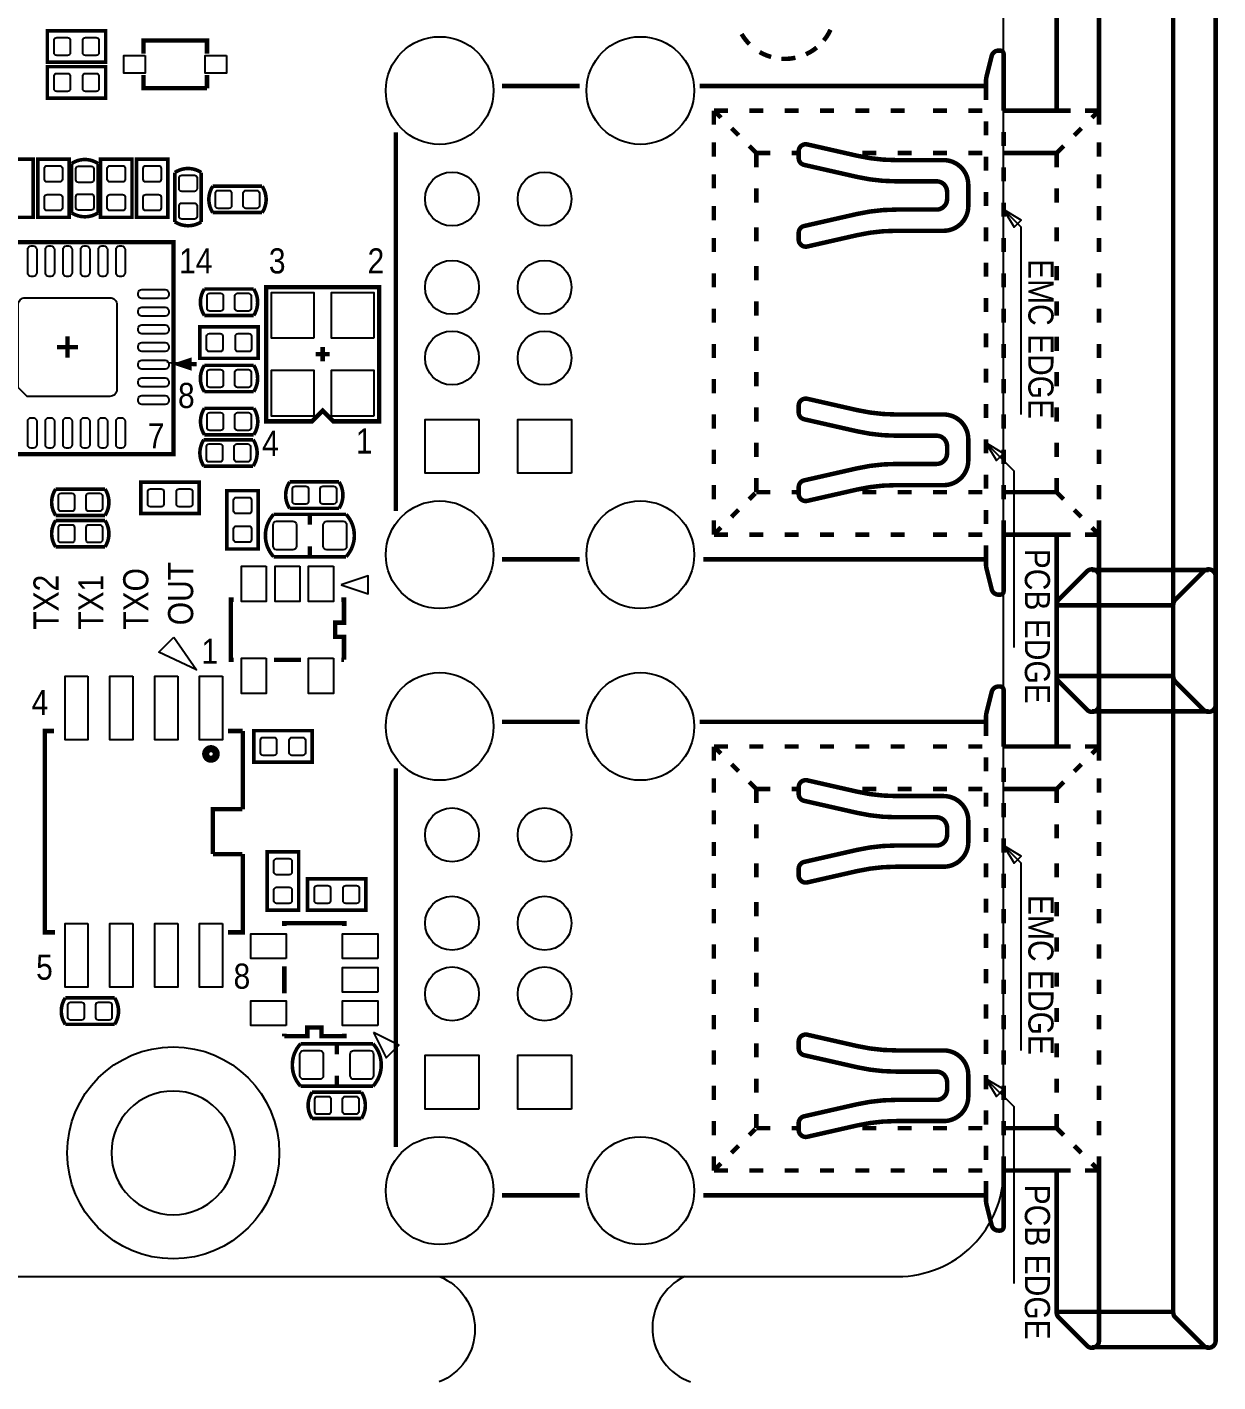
# Model space of a CAD drawing. Extents: x -91 to 88, y -70 to 91.
# Drawn here: x 53.86 to 87.56, y -6.48 to 31.87 of the extents above; entities that cross this region are included whole.
import ezdxf

# ---------------------------------------------------------------- set-up
doc = ezdxf.new("R2010")
doc.units = 0
for name, color, linetype in [('BG_OUTLINE', 254, 'CONTINUOUS'), ('BG_SILKSCREEN_TOP', 2, 'CONTINUOUS'), ('PG_SILKSCREEN_TOP', 254, 'CONTINUOUS'), ('PIN_TOP', 94, 'CONTINUOUS')]:
    doc.layers.add(name, color=color, linetype=linetype)

msp = doc.modelspace()

# ---------------------------------------------------------------- linework, layer by layer
at = {"layer": 'BG_OUTLINE'}
msp.add_lwpolyline([(78.49997, -3.50012, 0.414214), (81.499964, -0.500126), (81.499964, 49.500028, 0.414214), (78.49997, 52.500022), (-0.500126, 52.500022, 0.414214), (-3.50012, 49.500028), (-3.50012, -0.500126, 0.414214), (-0.500126, -3.50012)], format="xyb", close=True, dxfattribs=at)
for points in [[(59.749944, 0, 1), (56.249824, 0, 1), (59.749944, 0)], [(65.534032, -3.500374, -0.675122), (65.529968, -6.482842)], [(72.47509, -3.49885, 0.668072), (72.642476, -6.482842)]]:
    msp.add_lwpolyline(points, format="xyb", dxfattribs=at)
at = {"layer": 'PG_SILKSCREEN_TOP'}
for points, const_width in [([(83.000088, 29.499814), (83.000088, 33.517078, -0.198632), (83.058508, 33.658302), (83.858608, 34.458402, -0.668165), (84.199984, 34.316924), (84.199984, 29.499814)], 0.127), ([(86.300056, 26.799794), (86.300056, 33.517078, -0.198613), (86.358476, 33.658302), (87.158576, 34.458402, -0.668192), (87.499952, 34.316924), (87.499952, 26.799794)], 0.127), ([(76.409804, 31.48584, 0.063426), (76.600304, 31.789878)], 0.127), ([(74.084688, 31.669736, 0.064425), (74.307192, 31.381192)], 0.127), ([(74.595736, 31.158688, 0.062525), (74.92111, 31.020004)], 0.127), ([(75.906122, 31.09595, 0.063405), (76.21016, 31.286196)], 0.127), ([(80.999838, 30.199838), (80.999838, 30.325822, -0.06133), (81.017872, 30.471364), (81.162144, 31.048452, -0.34408), (81.3562, 31.199836), (81.399888, 31.199836, -0.414639), (81.499964, 31.09976), (81.499964, 30.199838)], 0.127), ([(75.209908, 30.968696, 0.0707), (75.608434, 30.996636)], 0.127), ([(80.499966, 27.399742), (80.499966, 26.799794, -0.414217), (79.799942, 26.09977), (78.461108, 26.09977, 0.055931), (77.352906, 25.975564), (75.944222, 25.65527, -0.481204), (75.699874, 25.850342), (75.699874, 26.040334, -0.349873), (75.855576, 26.235152), (77.352906, 26.575512, -0.055919), (78.460854, 26.699718), (79.600044, 26.699718, 0.414305), (79.900018, 26.999946), (79.900018, 27.199844, 0.414133), (79.600044, 27.499818), (78.460854, 27.499818, -0.055918), (77.352906, 27.624024), (75.855576, 27.964384, -0.350145), (75.699874, 28.159456), (75.699874, 28.349194, -0.481349), (75.944222, 28.544266), (77.352906, 28.224226, 0.055933), (78.461108, 28.099766), (79.799942, 28.099766, -0.41425), (80.499966, 27.399742)], 0.127), ([(55.12562, 28.0035, -0.303708), (55.87238, 28.0035)], 0.1016), ([(58.04662, 27.7495, -0.303708), (58.79338, 27.7495)], 0.1016), ([(59.1185, 27.36088, 0.294144), (59.1185, 26.61412)], 0.1016), ([(60.5155, 27.36088, -0.303708), (60.5155, 26.61412)], 0.1016), ([(87.158576, 12.54125), (86.358476, 13.34135, -0.198613), (86.300056, 13.482574), (86.300056, 26.89987)], 0.127), ([(87.499952, 26.799794), (87.499952, 12.682728, -0.668192), (87.158576, 12.54125)], 0.127), ([(55.12562, 26.6065, 0.294144), (55.87238, 26.6065)], 0.1016), ([(58.04662, 26.3525, 0.294144), (58.79338, 26.3525)], 0.1016), ([(58.88228, 23.70455, -0.303708), (58.88228, 24.45131)], 0.1016), ([(60.27928, 23.70455, 0.294144), (60.27928, 24.45131)], 0.1016), ([(58.88228, 21.54555, -0.303708), (58.88228, 22.29231)], 0.1016), ([(60.27928, 21.54555, 0.294144), (60.27928, 22.29231)], 0.1016), ([(58.88228, 21.07438, 0.294144), (58.88228, 20.32762)], 0.1016), ([(60.27928, 21.07438, -0.303708), (60.27928, 20.32762)], 0.1016), ([(80.499966, 20.199858), (80.499966, 19.59991, -0.41425), (79.799942, 18.899886), (78.461108, 18.899886, 0.055933), (77.352906, 18.775426), (75.944222, 18.455386, -0.481349), (75.699874, 18.650458), (75.699874, 18.840196, -0.350145), (75.855576, 19.035268), (77.352906, 19.375628, -0.055918), (78.460854, 19.499834), (79.600044, 19.499834, 0.414133), (79.900018, 19.799808), (79.900018, 19.999706, 0.414305), (79.600044, 20.299934), (78.460854, 20.299934, -0.055919), (77.352906, 20.42414), (75.855576, 20.7645, -0.349873), (75.699874, 20.959318), (75.699874, 21.14931, -0.481204), (75.944222, 21.344382), (77.352906, 21.024088, 0.055931), (78.461108, 20.899882), (79.799942, 20.899882, -0.414217), (80.499966, 20.199858)], 0.127), ([(58.8645, 20.18538, 0.294144), (58.8645, 19.43862)], 0.1016), ([(60.2615, 20.18538, -0.303708), (60.2615, 19.43862)], 0.1016), ([(54.6735, 18.04162, -0.303708), (54.6735, 18.78838)], 0.1016), ([(56.0705, 18.04162, 0.294144), (56.0705, 18.78838)], 0.1016), ([(61.29528, 18.24355, -0.303708), (61.29528, 18.99031)], 0.1016), ([(62.69228, 18.24355, 0.294144), (62.69228, 18.99031)], 0.1016), ([(62.892178, 18.073878), (60.841382, 18.073878, 0.389673), (60.841382, 16.873982)], 0.1016), ([(60.841382, 16.873982), (62.892178, 16.873982, 0.389609), (62.892178, 18.073878)], 0.1016), ([(54.6735, 17.15262, -0.303708), (54.6735, 17.89938)], 0.1016), ([(56.0705, 17.15262, 0.294144), (56.0705, 17.89938)], 0.1016), ([(81.499964, 17.499838), (81.499964, 15.899892, -0.414639), (81.399888, 15.799816), (81.3562, 15.799816, -0.344083), (81.162144, 15.9512), (81.017872, 16.528034, -0.061437), (80.999838, 16.67383), (80.999838, 16.799814)], 0.127), ([(83.000088, 17.499838), (83.000088, 13.482574, 0.198632), (83.058508, 13.34135), (83.858608, 12.54125, 0.668165), (84.199984, 12.682728), (84.199984, 17.499838)], 0.127), ([(83.000088, 11.49985), (83.000088, 15.517114, -0.198632), (83.058508, 15.658338), (83.858608, 16.458438, -0.668165), (84.199984, 16.31696), (84.199984, 11.49985)], 0.127), ([(86.300056, 8.79983), (86.300056, 15.517114, -0.198613), (86.358476, 15.658338), (87.158576, 16.458438, -0.668192), (87.499952, 16.31696), (87.499952, 8.79983)], 0.127), ([(80.999838, 12.199874), (80.999838, 12.325858, -0.06133), (81.017872, 12.4714), (81.162144, 13.048488, -0.34408), (81.3562, 13.199872), (81.399888, 13.199872, -0.414639), (81.499964, 13.099796), (81.499964, 12.199874)], 0.127), ([(59.267852, 11.291824, 0.999895), (58.867802, 11.292078, 1.000105), (59.267852, 11.291824)], 0.100076), ([(59.167776, 11.291824, 0.999789), (58.967878, 11.292078, 1.000211), (59.167776, 11.291824)], 0.100076), ([(80.499966, 9.399778), (80.499966, 8.79983, -0.414217), (79.799942, 8.099806), (78.461108, 8.099806, 0.055931), (77.352906, 7.9756), (75.944222, 7.655306, -0.481204), (75.699874, 7.850378), (75.699874, 8.04037, -0.349873), (75.855576, 8.235188), (77.352906, 8.575548, -0.055919), (78.460854, 8.699754), (79.600044, 8.699754, 0.414305), (79.900018, 8.999982), (79.900018, 9.19988, 0.414133), (79.600044, 9.499854), (78.460854, 9.499854, -0.055918), (77.352906, 9.62406), (75.855576, 9.96442, -0.350145), (75.699874, 10.159492), (75.699874, 10.34923, -0.481349), (75.944222, 10.544302), (77.352906, 10.224262, 0.055933), (78.461108, 10.099802), (79.799942, 10.099802, -0.41425), (80.499966, 9.399778)], 0.127), ([(87.158576, -5.458714), (86.358476, -4.658614, -0.198613), (86.300056, -4.51739), (86.300056, 8.899906)], 0.127), ([(87.499952, 8.79983), (87.499952, -5.317236, -0.668192), (87.158576, -5.458714)], 0.127), ([(54.94528, 3.63855, -0.303708), (54.94528, 4.38531)], 0.1016), ([(56.34228, 3.63855, 0.294144), (56.34228, 4.38531)], 0.1016), ([(63.654178, 3.087878), (61.603382, 3.087878, 0.389673), (61.603382, 1.887982)], 0.1016), ([(61.603382, 1.887982), (63.654178, 1.887982, 0.389609), (63.654178, 3.087878)], 0.1016), ([(80.499966, 2.199894), (80.499966, 1.599946, -0.41425), (79.799942, 0.899922), (78.461108, 0.899922, 0.055933), (77.352906, 0.775462), (75.944222, 0.455422, -0.481349), (75.699874, 0.650494), (75.699874, 0.840232, -0.350145), (75.855576, 1.035304), (77.352906, 1.375664, -0.055918), (78.460854, 1.49987), (79.600044, 1.49987, 0.414133), (79.900018, 1.799844), (79.900018, 1.999742, 0.414305), (79.600044, 2.29997), (78.460854, 2.29997, -0.055919), (77.352906, 2.424176), (75.855576, 2.764536, -0.349873), (75.699874, 2.959354), (75.699874, 3.149346, -0.481204), (75.944222, 3.344418), (77.352906, 3.024124, 0.055931), (78.461108, 2.899918), (79.799942, 2.899918, -0.414217), (80.499966, 2.199894)], 0.127), ([(61.93028, 0.97155, -0.303708), (61.93028, 1.71831)], 0.1016), ([(63.32728, 0.97155, 0.294144), (63.32728, 1.71831)], 0.1016), ([(81.499964, -0.500126), (81.499964, -2.100072, -0.414639), (81.399888, -2.200148), (81.3562, -2.200148, -0.344083), (81.162144, -2.048764), (81.017872, -1.47193, -0.061437), (80.999838, -1.326134), (80.999838, -1.20015)], 0.127), ([(83.000088, -0.500126), (83.000088, -4.51739, 0.198632), (83.058508, -4.658614), (83.858608, -5.458714, 0.668165), (84.199984, -5.317236), (84.199984, -0.500126)], 0.127)]:
    msp.add_lwpolyline(points, format="xyb", dxfattribs=dict(at, const_width=const_width))
for points, const_width in [([(56.08828, 30.87243), (54.43728, 30.87243), (54.43728, 31.76143), (56.08828, 31.76143), (56.08828, 30.87243)], 0.1016), ([(57.156858, 31.108904), (57.156858, 31.483808), (58.956702, 31.483808), (58.956702, 31.108904)], 0.127), ([(56.08828, 29.85643), (54.43728, 29.85643), (54.43728, 30.74543), (56.08828, 30.74543), (56.08828, 29.85643)], 0.1016), ([(58.956702, 30.134052), (57.156858, 30.134052), (57.156858, 30.508956)], 0.127), ([(58.956702, 30.508956), (58.956702, 30.134052)], 0.127), ([(67.29984, 30.199838), (69.499988, 30.199838)], 0.127), ([(72.900032, 30.199838), (80.999838, 30.199838)], 0.127), ([(80.999838, 29.799788), (80.999838, 30.199838)], 0.127), ([(81.499964, 30.199838), (81.499964, 29.499814)], 0.127), ([(73.49998, 29.299916), (73.300082, 29.499814)], 0.127), ([(73.699878, 29.499814), (73.300082, 29.499814)], 0.127), ([(73.300082, 29.099764), (73.300082, 29.499814)], 0.127), ([(74.699876, 29.499814), (74.30008, 29.499814)], 0.127), ([(75.699874, 29.499814), (75.300078, 29.499814)], 0.127), ([(76.699872, 29.499814), (76.300076, 29.499814)], 0.127), ([(77.69987, 29.499814), (77.300074, 29.499814)], 0.127), ([(78.699868, 29.499814), (78.300072, 29.499814)], 0.127), ([(79.900018, 29.499814), (79.499968, 29.499814)], 0.127), ([(80.900016, 29.499814), (80.499966, 29.499814)], 0.127), ([(82.69986, 29.499814), (81.499964, 29.499814)], 0.127), ([(83.000088, 29.499814), (82.600038, 29.499814)], 0.127), ([(83.399884, 29.499814), (83.000088, 29.499814)], 0.127), ([(84.199984, 29.499814), (83.799934, 29.499814)], 0.127), ([(84.199984, 29.499814), (84.000086, 29.299916)], 0.127), ([(84.199984, 29.099764), (84.199984, 29.499814)], 0.127), ([(80.999838, 28.79979), (80.999838, 29.19984)], 0.127), ([(64.299846, 18.165826), (64.299846, 28.887928)], 0.127), ([(73.999852, 28.79979), (73.799954, 28.999942)], 0.127), ([(81.499964, 28.499816), (81.499964, 28.899866)], 0.127), ([(83.699858, 28.999942), (83.49996, 28.79979)], 0.127), ([(73.300082, 28.199842), (73.300082, 28.599892)], 0.127), ([(74.499978, 28.299918), (74.30008, 28.499816)], 0.127), ([(83.199986, 28.499816), (83.000088, 28.299918)], 0.127), ([(84.199984, 28.199842), (84.199984, 28.599892)], 0.127), ([(54.0385, 28.1305), (54.0385, 26.4795), (53.1495, 26.4795), (53.1495, 28.1305), (54.0385, 28.1305)], 0.1016), ([(54.1655, 26.4795), (54.1655, 28.1305), (55.0545, 28.1305), (55.0545, 26.4795), (54.1655, 26.4795)], 0.1016), ([(55.12562, 26.6065), (55.12562, 28.0035)], 0.1016), ([(55.87238, 28.0035), (55.87238, 26.6065)], 0.1016), ([(56.8325, 28.1305), (56.8325, 26.4795), (55.9435, 26.4795), (55.9435, 28.1305), (56.8325, 28.1305)], 0.1016), ([(57.8485, 28.1305), (57.8485, 26.4795), (56.9595, 26.4795), (56.9595, 28.1305), (57.8485, 28.1305)], 0.1016), ([(74.900028, 28.299918), (74.499978, 28.299918)], 0.127), ([(74.499978, 27.899868), (74.499978, 28.299918)], 0.127), ([(75.699874, 28.299918), (75.499976, 28.299918)], 0.127), ([(77.900022, 28.299918), (77.499972, 28.299918)], 0.127), ([(78.90002, 28.299918), (78.49997, 28.299918)], 0.127), ([(79.900018, 28.299918), (79.499968, 28.299918)], 0.127), ([(80.900016, 28.299918), (80.499966, 28.299918)], 0.127), ([(80.999838, 27.799792), (80.999838, 28.199842)], 0.127), ([(82.499962, 28.299918), (81.499964, 28.299918)], 0.127), ([(83.000088, 28.299918), (82.499962, 28.299918)], 0.127), ([(83.000088, 27.899868), (83.000088, 28.299918)], 0.127), ([(58.04662, 26.3525), (58.04662, 27.7495)], 0.1016), ([(58.79338, 27.7495), (58.79338, 26.3525)], 0.1016), ([(73.300082, 27.29992), (73.300082, 27.699716)], 0.127), ([(81.499964, 27.499818), (81.499964, 27.899868)], 0.127), ([(84.199984, 27.29992), (84.199984, 27.699716)], 0.127), ([(59.1185, 27.36088), (60.5155, 27.36088)], 0.1016), ([(74.499978, 26.89987), (74.499978, 27.29992)], 0.127), ([(80.999838, 26.799794), (80.999838, 27.199844)], 0.127), ([(83.000088, 26.89987), (83.000088, 27.29992)], 0.127), ([(73.300082, 26.399744), (73.300082, 26.799794)], 0.127), ([(81.499964, 26.49982), (81.499964, 26.89987)], 0.127), ([(84.199984, 26.399744), (84.199984, 26.799794)], 0.127), ([(60.5155, 26.61412), (59.1185, 26.61412)], 0.1016), ([(74.499978, 25.799796), (74.499978, 26.199846)], 0.127), ([(80.999838, 25.799796), (80.999838, 26.199846)], 0.127), ([(83.000088, 25.799796), (83.000088, 26.199846)], 0.127), ([(58.008774, 25.776936), (58.008774, 19.776948), (53.008784, 19.776948), (52.008786, 20.776946), (52.008786, 25.776936), (58.008774, 25.776936)], 0.127), ([(73.300082, 25.499822), (73.300082, 25.899872)], 0.127), ([(81.499964, 25.499822), (81.499964, 25.899872)], 0.127), ([(84.199984, 25.499822), (84.199984, 25.899872)], 0.127), ([(73.300082, 24.499824), (73.300082, 24.899874)], 0.127), ([(74.499978, 24.699722), (74.499978, 25.099772)], 0.127), ([(80.999838, 24.799798), (80.999838, 25.199848)], 0.127), ([(81.499964, 24.499824), (81.499964, 24.899874)], 0.127), ([(83.000088, 24.699722), (83.000088, 25.099772)], 0.127), ([(84.199984, 24.499824), (84.199984, 24.899874)], 0.127), ([(60.630054, 24.50592), (63.829946, 24.50592), (63.829946, 20.70608), (62.529974, 20.70608), (62.23, 21.006054), (61.930026, 20.70608), (60.630054, 20.70608), (60.630054, 24.50592)], 0.127), ([(58.88228, 24.45131), (60.27928, 24.45131)], 0.1016), ([(74.499978, 23.699724), (74.499978, 24.099774)], 0.127), ([(80.999838, 23.7998), (80.999838, 24.19985)], 0.127), ([(83.000088, 23.699724), (83.000088, 24.099774)], 0.127), ([(73.300082, 23.499826), (73.300082, 23.899876)], 0.127), ([(81.499964, 23.499826), (81.499964, 23.899876)], 0.127), ([(84.199984, 23.499826), (84.199984, 23.899876)], 0.127), ([(60.40628, 22.49043), (58.75528, 22.49043), (58.75528, 23.37943), (60.40628, 23.37943), (60.40628, 22.49043)], 0.1016), ([(60.27928, 23.70455), (58.88228, 23.70455)], 0.1016), ([(55.00878, 22.507956), (55.00878, 23.107904)], 0.127), ([(74.499978, 22.699726), (74.499978, 23.099776)], 0.127), ([(80.999838, 22.799802), (80.999838, 23.199852)], 0.127), ([(83.000088, 22.699726), (83.000088, 23.099776)], 0.127), ([(54.708806, 22.80793), (55.308754, 22.80793)], 0.127), ([(62.030102, 22.606), (62.429898, 22.606)], 0.127), ([(62.23, 22.406102), (62.23, 22.805898)], 0.127), ([(73.300082, 22.499828), (73.300082, 22.899878)], 0.127), ([(81.499964, 22.499828), (81.499964, 22.899878)], 0.127), ([(84.199984, 22.499828), (84.199984, 22.899878)], 0.127), ([(58.65876, 22.326854), (58.158888, 22.326854), (58.458862, 22.227032), (58.458862, 22.42693), (58.158888, 22.326854)], 0.127), ([(58.88228, 22.29231), (60.27928, 22.29231)], 0.1016), ([(80.999838, 21.799804), (80.999838, 22.199854)], 0.127), ([(73.300082, 21.49983), (73.300082, 21.89988)], 0.127), ([(74.499978, 21.699728), (74.499978, 22.099778)], 0.127), ([(81.499964, 21.49983), (81.499964, 21.89988)], 0.127), ([(83.000088, 21.699728), (83.000088, 22.099778)], 0.127), ([(84.199984, 21.49983), (84.199984, 21.89988)], 0.127), ([(60.27928, 21.54555), (58.88228, 21.54555)], 0.1016), ([(58.88228, 21.07438), (60.27928, 21.07438)], 0.1016), ([(74.499978, 20.69973), (74.499978, 21.09978)], 0.127), ([(80.999838, 20.799806), (80.999838, 21.199856)], 0.127), ([(83.000088, 20.69973), (83.000088, 21.09978)], 0.127), ([(73.300082, 20.499832), (73.300082, 20.899882)], 0.127), ([(81.499964, 20.499832), (81.499964, 20.899882)], 0.127), ([(84.199984, 20.499832), (84.199984, 20.899882)], 0.127), ([(60.27928, 20.32762), (58.88228, 20.32762)], 0.1016), ([(58.8645, 20.18538), (60.2615, 20.18538)], 0.1016), ([(73.300082, 19.499834), (73.300082, 19.899884)], 0.127), ([(74.499978, 19.699732), (74.499978, 20.099782)], 0.127), ([(80.999838, 19.799808), (80.999838, 20.199858)], 0.127), ([(81.499964, 19.499834), (81.499964, 19.899884)], 0.127), ([(83.000088, 19.699732), (83.000088, 20.099782)], 0.127), ([(84.199984, 19.499834), (84.199984, 19.899884)], 0.127), ([(60.2615, 19.43862), (58.8645, 19.43862)], 0.1016), ([(80.999838, 18.79981), (80.999838, 19.19986)], 0.127), ([(54.6735, 18.78838), (56.0705, 18.78838)], 0.1016), ([(57.0865, 18.9865), (58.7375, 18.9865), (58.7375, 18.0975), (57.0865, 18.0975), (57.0865, 18.9865)], 0.1016), ([(59.51728, 17.09293), (59.51728, 18.74393), (60.40628, 18.74393), (60.40628, 17.09293), (59.51728, 17.09293)], 0.1016), ([(61.29528, 18.99031), (62.69228, 18.99031)], 0.1016), ([(73.300082, 18.499836), (73.300082, 18.899886)], 0.127), ([(74.499978, 18.699734), (74.499978, 19.099784)], 0.127), ([(81.499964, 18.499836), (81.499964, 18.899886)], 0.127), ([(83.000088, 18.699734), (83.000088, 19.099784)], 0.127), ([(84.199984, 18.499836), (84.199984, 18.899886)], 0.127), ([(74.470768, 18.670524), (74.30008, 18.499836)], 0.127), ([(74.900028, 18.699734), (74.499978, 18.699734)], 0.127), ([(75.699874, 18.699734), (75.499976, 18.699734)], 0.127), ([(77.900022, 18.699734), (77.499972, 18.699734)], 0.127), ([(78.90002, 18.699734), (78.49997, 18.699734)], 0.127), ([(79.900018, 18.699734), (79.499968, 18.699734)], 0.127), ([(80.900016, 18.699734), (80.499966, 18.699734)], 0.127), ([(82.600038, 18.699734), (81.499964, 18.699734)], 0.127), ([(83.000088, 18.699734), (82.499962, 18.699734)], 0.127), ([(83.199986, 18.499836), (83.000088, 18.699734)], 0.127), ([(56.0705, 18.04162), (54.6735, 18.04162)], 0.1016), ([(62.69228, 18.24355), (61.29528, 18.24355)], 0.1016), ([(61.86678, 17.77873), (61.86678, 18.03273)], 0.127), ([(73.999852, 18.199862), (73.799954, 17.99971)], 0.127), ([(80.999838, 17.799812), (80.999838, 18.199862)], 0.127), ([(83.699858, 17.99971), (83.49996, 18.199862)], 0.127), ([(54.6735, 17.89938), (56.0705, 17.89938)], 0.1016), ([(73.300082, 17.499838), (73.300082, 17.899888)], 0.127), ([(73.49998, 17.699736), (73.300082, 17.499838)], 0.127), ([(81.499964, 17.499838), (81.499964, 17.899888)], 0.127), ([(84.199984, 17.499838), (84.000086, 17.699736)], 0.127), ([(84.199984, 17.499838), (84.199984, 17.899888)], 0.127), ([(73.699878, 17.499838), (73.300082, 17.499838)], 0.127), ([(74.699876, 17.499838), (74.30008, 17.499838)], 0.127), ([(75.699874, 17.499838), (75.300078, 17.499838)], 0.127), ([(76.699872, 17.499838), (76.300076, 17.499838)], 0.127), ([(77.69987, 17.499838), (77.300074, 17.499838)], 0.127), ([(78.699868, 17.499838), (78.300072, 17.499838)], 0.127), ([(79.900018, 17.499838), (79.499968, 17.499838)], 0.127), ([(80.900016, 17.499838), (80.499966, 17.499838)], 0.127), ([(80.999838, 16.799814), (80.999838, 17.199864)], 0.127), ([(82.600038, 17.499838), (81.499964, 17.499838)], 0.127), ([(83.000088, 17.499838), (82.600038, 17.499838)], 0.127), ([(83.399884, 17.499838), (83.000088, 17.499838)], 0.127), ([(84.199984, 17.499838), (83.799934, 17.499838)], 0.127), ([(56.0705, 17.15262), (54.6735, 17.15262)], 0.1016), ([(61.86678, 16.91513), (61.86678, 17.16913)], 0.127), ([(69.499988, 16.799814), (67.29984, 16.799814)], 0.127), ([(80.999838, 16.799814), (72.999854, 16.799814)], 0.127), ([(87.300054, 16.49984), (84.000086, 16.49984)], 0.127), ([(59.70778, 13.957046), (59.631834, 13.957046), (59.631834, 15.656814), (59.70778, 15.656814)], 0.127), ([(62.75578, 15.656814), (62.831726, 15.656814), (62.831726, 15.006828), (62.582806, 15.006828), (62.582806, 14.607032), (62.831726, 14.607032), (62.831726, 13.957046)], 0.127), ([(86.300056, 15.499842), (83.000088, 15.499842)], 0.127), ([(61.61278, 13.957046), (60.85078, 13.957046)], 0.127), ([(62.831726, 13.957046), (62.75578, 13.957046)], 0.127), ([(86.300056, 13.499846), (83.000088, 13.499846)], 0.127), ([(87.300054, 12.499848), (84.000086, 12.499848)], 0.127), ([(54.654704, 6.24205), (54.367684, 6.24205), (54.367684, 11.94181), (54.62778, 11.94181)], 0.127), ([(59.553856, 11.94181), (59.967876, 11.94181)], 0.127), ([(59.967876, 11.94181), (59.967876, 9.72693)], 0.127), ([(60.27928, 11.94943), (61.93028, 11.94943), (61.93028, 11.06043), (60.27928, 11.06043), (60.27928, 11.94943)], 0.1016), ([(67.29984, 12.199874), (69.499988, 12.199874)], 0.127), ([(72.900032, 12.199874), (80.999838, 12.199874)], 0.127), ([(80.999838, 11.799824), (80.999838, 12.199874)], 0.127), ([(81.499964, 12.199874), (81.499964, 11.49985)], 0.127), ([(73.49998, 11.299952), (73.300082, 11.49985)], 0.127), ([(73.699878, 11.49985), (73.300082, 11.49985)], 0.127), ([(73.300082, 11.0998), (73.300082, 11.49985)], 0.127), ([(74.699876, 11.49985), (74.30008, 11.49985)], 0.127), ([(75.699874, 11.49985), (75.300078, 11.49985)], 0.127), ([(76.699872, 11.49985), (76.300076, 11.49985)], 0.127), ([(77.69987, 11.49985), (77.300074, 11.49985)], 0.127), ([(78.699868, 11.49985), (78.300072, 11.49985)], 0.127), ([(79.900018, 11.49985), (79.499968, 11.49985)], 0.127), ([(80.900016, 11.49985), (80.499966, 11.49985)], 0.127), ([(82.69986, 11.49985), (81.499964, 11.49985)], 0.127), ([(83.000088, 11.49985), (82.600038, 11.49985)], 0.127), ([(83.399884, 11.49985), (83.000088, 11.49985)], 0.127), ([(84.199984, 11.49985), (83.799934, 11.49985)], 0.127), ([(84.199984, 11.49985), (84.000086, 11.299952)], 0.127), ([(84.199984, 11.0998), (84.199984, 11.49985)], 0.127), ([(80.999838, 10.799826), (80.999838, 11.199876)], 0.127), ([(64.299846, 0.165862), (64.299846, 10.887964)], 0.127), ([(73.999852, 10.799826), (73.799954, 10.999978)], 0.127), ([(81.499964, 10.499852), (81.499964, 10.899902)], 0.127), ([(83.699858, 10.999978), (83.49996, 10.799826)], 0.127), ([(73.300082, 10.199878), (73.300082, 10.599928)], 0.127), ([(74.499978, 10.299954), (74.30008, 10.499852)], 0.127), ([(74.900028, 10.299954), (74.499978, 10.299954)], 0.127), ([(74.499978, 9.899904), (74.499978, 10.299954)], 0.127), ([(75.699874, 10.299954), (75.499976, 10.299954)], 0.127), ([(77.900022, 10.299954), (77.499972, 10.299954)], 0.127), ([(78.90002, 10.299954), (78.49997, 10.299954)], 0.127), ([(79.900018, 10.299954), (79.499968, 10.299954)], 0.127), ([(80.900016, 10.299954), (80.499966, 10.299954)], 0.127), ([(82.499962, 10.299954), (81.499964, 10.299954)], 0.127), ([(83.000088, 10.299954), (82.499962, 10.299954)], 0.127), ([(83.199986, 10.499852), (83.000088, 10.299954)], 0.127), ([(83.000088, 9.899904), (83.000088, 10.299954)], 0.127), ([(84.199984, 10.199878), (84.199984, 10.599928)], 0.127), ([(80.999838, 9.799828), (80.999838, 10.199878)], 0.127), ([(59.95797, 9.72693), (59.122564, 9.72693), (59.122564, 8.45693)], 0.127), ([(73.300082, 9.299956), (73.300082, 9.699752)], 0.127), ([(81.499964, 9.499854), (81.499964, 9.899904)], 0.127), ([(84.199984, 9.299956), (84.199984, 9.699752)], 0.127), ([(74.499978, 8.899906), (74.499978, 9.299956)], 0.127), ([(80.999838, 8.79983), (80.999838, 9.19988)], 0.127), ([(83.000088, 8.899906), (83.000088, 9.299956)], 0.127), ([(73.300082, 8.39978), (73.300082, 8.79983)], 0.127), ([(81.499964, 8.499856), (81.499964, 8.899906)], 0.127), ([(84.199984, 8.39978), (84.199984, 8.79983)], 0.127), ([(59.95797, 8.45693), (59.122564, 8.45693)], 0.127), ([(59.967876, 8.45693), (59.967876, 6.24205), (59.553856, 6.24205)], 0.127), ([(60.66028, 6.86943), (60.66028, 8.52043), (61.54928, 8.52043), (61.54928, 6.86943), (60.66028, 6.86943)], 0.1016), ([(74.499978, 7.799832), (74.499978, 8.199882)], 0.127), ([(80.999838, 7.799832), (80.999838, 8.199882)], 0.127), ([(83.000088, 7.799832), (83.000088, 8.199882)], 0.127), ([(63.45428, 6.86943), (61.80328, 6.86943), (61.80328, 7.75843), (63.45428, 7.75843), (63.45428, 6.86943)], 0.1016), ([(73.300082, 7.499858), (73.300082, 7.899908)], 0.127), ([(81.499964, 7.499858), (81.499964, 7.899908)], 0.127), ([(84.199984, 7.499858), (84.199984, 7.899908)], 0.127), ([(73.300082, 6.49986), (73.300082, 6.89991)], 0.127), ([(74.499978, 6.699758), (74.499978, 7.099808)], 0.127), ([(80.999838, 6.799834), (80.999838, 7.199884)], 0.127), ([(81.499964, 6.49986), (81.499964, 6.89991)], 0.127), ([(83.000088, 6.699758), (83.000088, 7.099808)], 0.127), ([(84.199984, 6.49986), (84.199984, 6.89991)], 0.127), ([(61.143896, 6.42493), (61.143896, 6.500876), (62.843664, 6.500876), (62.843664, 6.42493)], 0.127), ([(74.499978, 5.69976), (74.499978, 6.09981)], 0.127), ([(80.999838, 5.799836), (80.999838, 6.199886)], 0.127), ([(83.000088, 5.69976), (83.000088, 6.09981)], 0.127), ([(73.300082, 5.499862), (73.300082, 5.899912)], 0.127), ([(81.499964, 5.499862), (81.499964, 5.899912)], 0.127), ([(84.199984, 5.499862), (84.199984, 5.899912)], 0.127), ([(61.143896, 4.51993), (61.143896, 5.28193)], 0.127), ([(74.499978, 4.699762), (74.499978, 5.099812)], 0.127), ([(80.999838, 4.799838), (80.999838, 5.199888)], 0.127), ([(83.000088, 4.699762), (83.000088, 5.099812)], 0.127), ([(73.300082, 4.499864), (73.300082, 4.899914)], 0.127), ([(81.499964, 4.499864), (81.499964, 4.899914)], 0.127), ([(84.199984, 4.499864), (84.199984, 4.899914)], 0.127), ([(54.94528, 4.38531), (56.34228, 4.38531)], 0.1016), ([(80.999838, 3.79984), (80.999838, 4.19989)], 0.127), ([(73.300082, 3.499866), (73.300082, 3.899916)], 0.127), ([(74.499978, 3.699764), (74.499978, 4.099814)], 0.127), ([(81.499964, 3.499866), (81.499964, 3.899916)], 0.127), ([(83.000088, 3.699764), (83.000088, 4.099814)], 0.127), ([(84.199984, 3.499866), (84.199984, 3.899916)], 0.127), ([(56.34228, 3.63855), (54.94528, 3.63855)], 0.1016), ([(62.843664, 3.37693), (62.843664, 3.300984), (62.193678, 3.300984), (62.193678, 3.549904), (61.793882, 3.549904), (61.793882, 3.300984), (61.143896, 3.300984)], 0.127), ([(61.143896, 3.300984), (61.143896, 3.37693)], 0.127), ([(62.62878, 2.79273), (62.62878, 3.04673)], 0.127), ([(74.499978, 2.699766), (74.499978, 3.099816)], 0.127), ([(80.999838, 2.799842), (80.999838, 3.199892)], 0.127), ([(83.000088, 2.699766), (83.000088, 3.099816)], 0.127), ([(73.300082, 2.499868), (73.300082, 2.899918)], 0.127), ([(81.499964, 2.499868), (81.499964, 2.899918)], 0.127), ([(84.199984, 2.499868), (84.199984, 2.899918)], 0.127), ([(62.62878, 1.92913), (62.62878, 2.18313)], 0.127), ([(73.300082, 1.49987), (73.300082, 1.89992)], 0.127), ([(74.499978, 1.699768), (74.499978, 2.099818)], 0.127), ([(80.999838, 1.799844), (80.999838, 2.199894)], 0.127), ([(81.499964, 1.49987), (81.499964, 1.89992)], 0.127), ([(83.000088, 1.699768), (83.000088, 2.099818)], 0.127), ([(84.199984, 1.49987), (84.199984, 1.89992)], 0.127), ([(61.93028, 1.71831), (63.32728, 1.71831)], 0.1016), ([(74.499978, 0.69977), (74.499978, 1.09982)], 0.127), ([(80.999838, 0.799846), (80.999838, 1.199896)], 0.127), ([(83.000088, 0.69977), (83.000088, 1.09982)], 0.127), ([(63.32728, 0.97155), (61.93028, 0.97155)], 0.1016), ([(73.300082, 0.499872), (73.300082, 0.899922)], 0.127), ([(81.499964, 0.499872), (81.499964, 0.899922)], 0.127), ([(84.199984, 0.499872), (84.199984, 0.899922)], 0.127), ([(74.470768, 0.67056), (74.30008, 0.499872)], 0.127), ([(74.900028, 0.69977), (74.499978, 0.69977)], 0.127), ([(75.699874, 0.69977), (75.499976, 0.69977)], 0.127), ([(77.900022, 0.69977), (77.499972, 0.69977)], 0.127), ([(78.90002, 0.69977), (78.49997, 0.69977)], 0.127), ([(79.900018, 0.69977), (79.499968, 0.69977)], 0.127), ([(80.900016, 0.69977), (80.499966, 0.69977)], 0.127), ([(82.600038, 0.69977), (81.499964, 0.69977)], 0.127), ([(83.000088, 0.69977), (82.499962, 0.69977)], 0.127), ([(83.199986, 0.499872), (83.000088, 0.69977)], 0.127), ([(73.999852, 0.199898), (73.799954, -0.000254)], 0.127), ([(80.999838, -0.200152), (80.999838, 0.199898)], 0.127), ([(83.699858, -0.000254), (83.49996, 0.199898)], 0.127), ([(73.300082, -0.500126), (73.300082, -0.100076)], 0.127), ([(73.49998, -0.300228), (73.300082, -0.500126)], 0.127), ([(81.499964, -0.500126), (81.499964, -0.100076)], 0.127), ([(84.199984, -0.500126), (84.000086, -0.300228)], 0.127), ([(84.199984, -0.500126), (84.199984, -0.100076)], 0.127), ([(73.699878, -0.500126), (73.300082, -0.500126)], 0.127), ([(74.699876, -0.500126), (74.30008, -0.500126)], 0.127), ([(75.699874, -0.500126), (75.300078, -0.500126)], 0.127), ([(76.699872, -0.500126), (76.300076, -0.500126)], 0.127), ([(77.69987, -0.500126), (77.300074, -0.500126)], 0.127), ([(78.699868, -0.500126), (78.300072, -0.500126)], 0.127), ([(79.900018, -0.500126), (79.499968, -0.500126)], 0.127), ([(80.900016, -0.500126), (80.499966, -0.500126)], 0.127), ([(80.999838, -1.20015), (80.999838, -0.8001)], 0.127), ([(82.600038, -0.500126), (81.499964, -0.500126)], 0.127), ([(83.000088, -0.500126), (82.600038, -0.500126)], 0.127), ([(83.399884, -0.500126), (83.000088, -0.500126)], 0.127), ([(84.199984, -0.500126), (83.799934, -0.500126)], 0.127), ([(69.499988, -1.20015), (67.29984, -1.20015)], 0.127), ([(80.999838, -1.20015), (72.999854, -1.20015)], 0.127), ([(86.300056, -4.500118), (83.000088, -4.500118)], 0.127), ([(87.300054, -5.500116), (84.000086, -5.500116)], 0.127)]:
    msp.add_lwpolyline(points, dxfattribs=dict(at, const_width=const_width))
for points in [[(82.00009, 20.899882), (82.00009, 26.199846), (81.499964, 26.699718), (81.799938, 26.199846), (82.00009, 26.399744), (81.499964, 26.699718)], [(81.799938, 14.299946), (81.799938, 19.299936), (80.999838, 20.099782), (81.300066, 19.59991), (81.499964, 19.799808), (80.999838, 20.099782)], [(82.00009, 2.899918), (82.00009, 8.199882), (81.499964, 8.699754), (81.799938, 8.199882), (82.00009, 8.39978), (81.499964, 8.699754)], [(81.799938, -3.700018), (81.799938, 1.299972), (80.999838, 2.099818), (81.300066, 1.599946), (81.499964, 1.799844), (80.999838, 2.099818)]]:
    msp.add_lwpolyline(points, dxfattribs=at)
for points in [[(62.75578, 16.07693), (63.51778, 15.82293), (63.51778, 16.33093)], [(58.02122, 14.595348), (58.65749, 13.676122), (57.59704, 14.171168)], [(63.666624, 3.407664), (64.02578, 2.689352), (64.384936, 3.048508)]]:
    msp.add_lwpolyline(points, close=True, dxfattribs=at)
at = {"layer": 'PIN_TOP'}
for points in [[(54.62778, 31.49473, -0.414214), (54.70398, 31.57093), (55.00878, 31.57093, -0.414214), (55.08498, 31.49473), (55.08498, 31.13913, -0.414214), (55.00878, 31.06293), (54.70398, 31.06293, -0.414214), (54.62778, 31.13913)], [(55.44058, 31.49473, -0.414214), (55.51678, 31.57093), (55.82158, 31.57093, -0.414214), (55.89778, 31.49473), (55.89778, 31.13913, -0.414214), (55.82158, 31.06293), (55.51678, 31.06293, -0.414214), (55.44058, 31.13913)], [(54.62778, 30.47873, -0.414214), (54.70398, 30.55493), (55.00878, 30.55493, -0.414214), (55.08498, 30.47873), (55.08498, 30.12313, -0.414214), (55.00878, 30.04693), (54.70398, 30.04693, -0.414214), (54.62778, 30.12313)], [(55.44058, 30.47873, -0.414214), (55.51678, 30.55493), (55.82158, 30.55493, -0.414214), (55.89778, 30.47873), (55.89778, 30.12313, -0.414214), (55.82158, 30.04693), (55.51678, 30.04693, -0.414214), (55.44058, 30.12313)], [(54.7878, 27.94, -0.414214), (54.864, 27.8638), (54.864, 27.559, -0.414214), (54.7878, 27.4828), (54.4322, 27.4828, -0.414214), (54.356, 27.559), (54.356, 27.8638, -0.414214), (54.4322, 27.94)], [(55.6768, 27.9273, -0.414214), (55.753, 27.8511), (55.753, 27.5463, -0.414214), (55.6768, 27.4701), (55.3212, 27.4701, -0.414214), (55.245, 27.5463), (55.245, 27.8511, -0.414214), (55.3212, 27.9273)], [(56.2102, 27.4828, -0.414214), (56.134, 27.559), (56.134, 27.8638, -0.414214), (56.2102, 27.94), (56.5658, 27.94, -0.414214), (56.642, 27.8638), (56.642, 27.559, -0.414214), (56.5658, 27.4828)], [(57.2262, 27.4828, -0.414214), (57.15, 27.559), (57.15, 27.8638, -0.414214), (57.2262, 27.94), (57.5818, 27.94, -0.414214), (57.658, 27.8638), (57.658, 27.559, -0.414214), (57.5818, 27.4828)], [(58.5978, 27.6733, -0.414214), (58.674, 27.5971), (58.674, 27.2923, -0.414214), (58.5978, 27.2161), (58.2422, 27.2161, -0.414214), (58.166, 27.2923), (58.166, 27.5971, -0.414214), (58.2422, 27.6733)], [(59.6519, 26.8097, -0.414214), (59.5757, 26.7335), (59.2709, 26.7335, -0.414214), (59.1947, 26.8097), (59.1947, 27.1653, -0.414214), (59.2709, 27.2415), (59.5757, 27.2415, -0.414214), (59.6519, 27.1653)], [(60.4393, 26.8097, -0.414214), (60.3631, 26.7335), (60.0583, 26.7335, -0.414214), (59.9821, 26.8097), (59.9821, 27.1653, -0.414214), (60.0583, 27.2415), (60.3631, 27.2415, -0.414214), (60.4393, 27.1653)], [(54.7878, 27.1272, -0.414214), (54.864, 27.051), (54.864, 26.7462, -0.414214), (54.7878, 26.67), (54.4322, 26.67, -0.414214), (54.356, 26.7462), (54.356, 27.051, -0.414214), (54.4322, 27.1272)], [(55.6768, 27.1399, -0.414214), (55.753, 27.0637), (55.753, 26.7589, -0.414214), (55.6768, 26.6827), (55.3212, 26.6827, -0.414214), (55.245, 26.7589), (55.245, 27.0637, -0.414214), (55.3212, 27.1399)], [(56.2102, 26.67, -0.414214), (56.134, 26.7462), (56.134, 27.051, -0.414214), (56.2102, 27.1272), (56.5658, 27.1272, -0.414214), (56.642, 27.051), (56.642, 26.7462, -0.414214), (56.5658, 26.67)], [(57.2262, 26.67, -0.414214), (57.15, 26.7462), (57.15, 27.051, -0.414214), (57.2262, 27.1272), (57.5818, 27.1272, -0.414214), (57.658, 27.051), (57.658, 26.7462, -0.414214), (57.5818, 26.67)], [(58.5978, 26.8859, -0.414214), (58.674, 26.8097), (58.674, 26.5049, -0.414214), (58.5978, 26.4287), (58.2422, 26.4287, -0.414214), (58.166, 26.5049), (58.166, 26.8097, -0.414214), (58.2422, 26.8859)], [(54.034182, 24.807164), (53.983382, 24.807164, -0.414214), (53.881782, 24.908764), (53.881782, 25.569164, -0.414214), (53.983382, 25.670764), (54.034182, 25.670764, -0.414214), (54.135782, 25.569164), (54.135782, 24.908764, -0.414214)], [(54.534054, 24.807164), (54.483254, 24.807164, -0.414214), (54.381654, 24.908764), (54.381654, 25.569164, -0.414214), (54.483254, 25.670764), (54.534054, 25.670764, -0.414214), (54.635654, 25.569164), (54.635654, 24.908764, -0.414214)], [(55.03418, 24.807164), (54.98338, 24.807164, -0.414214), (54.88178, 24.908764), (54.88178, 25.569164, -0.414214), (54.98338, 25.670764), (55.03418, 25.670764, -0.414214), (55.13578, 25.569164), (55.13578, 24.908764, -0.414214)], [(55.534306, 24.807164), (55.483506, 24.807164, -0.414214), (55.381906, 24.908764), (55.381906, 25.569164, -0.414214), (55.483506, 25.670764), (55.534306, 25.670764, -0.414214), (55.635906, 25.569164), (55.635906, 24.908764, -0.414214)], [(56.034178, 24.807164), (55.983378, 24.807164, -0.414214), (55.881778, 24.908764), (55.881778, 25.569164, -0.414214), (55.983378, 25.670764), (56.034178, 25.670764, -0.414214), (56.135778, 25.569164), (56.135778, 24.908764, -0.414214)], [(56.534304, 24.807164), (56.483504, 24.807164, -0.414214), (56.381904, 24.908764), (56.381904, 25.569164, -0.414214), (56.483504, 25.670764), (56.534304, 25.670764, -0.414214), (56.635904, 25.569164), (56.635904, 24.908764, -0.414214)], [(56.20258, 21.41093), (53.86578, 21.41093), (53.61178, 21.66493), (53.61178, 24.00173, -0.414214), (53.81498, 24.20493), (56.20258, 24.20493, -0.414214), (56.40578, 24.00173), (56.40578, 21.61413, -0.414214)], [(57.770014, 24.181054), (57.109614, 24.181054, -0.414214), (57.008014, 24.282654), (57.008014, 24.333454, -0.414214), (57.109614, 24.435054), (57.770014, 24.435054, -0.414214), (57.871614, 24.333454), (57.871614, 24.282654, -0.414214)], [(58.95848, 24.25573, -0.414214), (59.03468, 24.33193), (59.33948, 24.33193, -0.414214), (59.41568, 24.25573), (59.41568, 23.90013, -0.414214), (59.33948, 23.82393), (59.03468, 23.82393, -0.414214), (58.95848, 23.90013)], [(59.74588, 24.25573, -0.414214), (59.82208, 24.33193), (60.12688, 24.33193, -0.414214), (60.20308, 24.25573), (60.20308, 23.90013, -0.414214), (60.12688, 23.82393), (59.82208, 23.82393, -0.414214), (59.74588, 23.90013)], [(57.770014, 23.680928), (57.109614, 23.680928, -0.414214), (57.008014, 23.782528), (57.008014, 23.833328, -0.414214), (57.109614, 23.934928), (57.770014, 23.934928, -0.414214), (57.871614, 23.833328), (57.871614, 23.782528, -0.414214)], [(57.770014, 23.181056), (57.109614, 23.181056, -0.414214), (57.008014, 23.282656), (57.008014, 23.333456, -0.414214), (57.109614, 23.435056), (57.770014, 23.435056, -0.414214), (57.871614, 23.333456), (57.871614, 23.282656, -0.414214)], [(58.94578, 23.11273, -0.414214), (59.02198, 23.18893), (59.32678, 23.18893, -0.414214), (59.40298, 23.11273), (59.40298, 22.75713, -0.414214), (59.32678, 22.68093), (59.02198, 22.68093, -0.414214), (58.94578, 22.75713)], [(59.75858, 23.11273, -0.414214), (59.83478, 23.18893), (60.13958, 23.18893, -0.414214), (60.21578, 23.11273), (60.21578, 22.75713, -0.414214), (60.13958, 22.68093), (59.83478, 22.68093, -0.414214), (59.75858, 22.75713)], [(57.770014, 22.68093), (57.109614, 22.68093, -0.414214), (57.008014, 22.78253), (57.008014, 22.83333, -0.414214), (57.109614, 22.93493), (57.770014, 22.93493, -0.414214), (57.871614, 22.83333), (57.871614, 22.78253, -0.414214)], [(57.770014, 22.180804), (57.109614, 22.180804, -0.414214), (57.008014, 22.282404), (57.008014, 22.333204, -0.414214), (57.109614, 22.434804), (57.770014, 22.434804, -0.414214), (57.871614, 22.333204), (57.871614, 22.282404, -0.414214)], [(57.770014, 21.680932), (57.109614, 21.680932, -0.414214), (57.008014, 21.782532), (57.008014, 21.833332, -0.414214), (57.109614, 21.934932), (57.770014, 21.934932, -0.414214), (57.871614, 21.833332), (57.871614, 21.782532, -0.414214)], [(58.95848, 22.09673, -0.414214), (59.03468, 22.17293), (59.33948, 22.17293, -0.414214), (59.41568, 22.09673), (59.41568, 21.74113, -0.414214), (59.33948, 21.66493), (59.03468, 21.66493, -0.414214), (58.95848, 21.74113)], [(59.74588, 22.09673, -0.414214), (59.82208, 22.17293), (60.12688, 22.17293, -0.414214), (60.20308, 22.09673), (60.20308, 21.74113, -0.414214), (60.12688, 21.66493), (59.82208, 21.66493, -0.414214), (59.74588, 21.74113)], [(57.770014, 21.180806), (57.109614, 21.180806, -0.414214), (57.008014, 21.282406), (57.008014, 21.333206, -0.414214), (57.109614, 21.434806), (57.770014, 21.434806, -0.414214), (57.871614, 21.333206), (57.871614, 21.282406, -0.414214)], [(54.034182, 19.945096), (53.983382, 19.945096, -0.414214), (53.881782, 20.046696), (53.881782, 20.707096, -0.414214), (53.983382, 20.808696), (54.034182, 20.808696, -0.414214), (54.135782, 20.707096), (54.135782, 20.046696, -0.414214)], [(54.534054, 19.945096), (54.483254, 19.945096, -0.414214), (54.381654, 20.046696), (54.381654, 20.707096, -0.414214), (54.483254, 20.808696), (54.534054, 20.808696, -0.414214), (54.635654, 20.707096), (54.635654, 20.046696, -0.414214)], [(55.03418, 19.945096), (54.98338, 19.945096, -0.414214), (54.88178, 20.046696), (54.88178, 20.707096, -0.414214), (54.98338, 20.808696), (55.03418, 20.808696, -0.414214), (55.13578, 20.707096), (55.13578, 20.046696, -0.414214)], [(55.534306, 19.945096), (55.483506, 19.945096, -0.414214), (55.381906, 20.046696), (55.381906, 20.707096, -0.414214), (55.483506, 20.808696), (55.534306, 20.808696, -0.414214), (55.635906, 20.707096), (55.635906, 20.046696, -0.414214)], [(56.034178, 19.945096), (55.983378, 19.945096, -0.414214), (55.881778, 20.046696), (55.881778, 20.707096, -0.414214), (55.983378, 20.808696), (56.034178, 20.808696, -0.414214), (56.135778, 20.707096), (56.135778, 20.046696, -0.414214)], [(56.534304, 19.945096), (56.483504, 19.945096, -0.414214), (56.381904, 20.046696), (56.381904, 20.707096, -0.414214), (56.483504, 20.808696), (56.534304, 20.808696, -0.414214), (56.635904, 20.707096), (56.635904, 20.046696, -0.414214)], [(59.41568, 20.5232, -0.414214), (59.33948, 20.447), (59.03468, 20.447, -0.414214), (58.95848, 20.5232), (58.95848, 20.8788, -0.414214), (59.03468, 20.955), (59.33948, 20.955, -0.414214), (59.41568, 20.8788)], [(60.20308, 20.5232, -0.414214), (60.12688, 20.447), (59.82208, 20.447, -0.414214), (59.74588, 20.5232), (59.74588, 20.8788, -0.414214), (59.82208, 20.955), (60.12688, 20.955, -0.414214), (60.20308, 20.8788)], [(59.3979, 19.6342, -0.414214), (59.3217, 19.558), (59.0169, 19.558, -0.414214), (58.9407, 19.6342), (58.9407, 19.9898, -0.414214), (59.0169, 20.066), (59.3217, 20.066, -0.414214), (59.3979, 19.9898)], [(60.1853, 19.6342, -0.414214), (60.1091, 19.558), (59.8043, 19.558, -0.414214), (59.7281, 19.6342), (59.7281, 19.9898, -0.414214), (59.8043, 20.066), (60.1091, 20.066, -0.414214), (60.1853, 19.9898)], [(57.7342, 18.3642, -0.414214), (57.658, 18.288), (57.3532, 18.288, -0.414214), (57.277, 18.3642), (57.277, 18.7198, -0.414214), (57.3532, 18.796), (57.658, 18.796, -0.414214), (57.7342, 18.7198)], [(58.547, 18.3642, -0.414214), (58.4708, 18.288), (58.166, 18.288, -0.414214), (58.0898, 18.3642), (58.0898, 18.7198, -0.414214), (58.166, 18.796), (58.4708, 18.796, -0.414214), (58.547, 18.7198)], [(61.37148, 18.79473, -0.414214), (61.44768, 18.87093), (61.75248, 18.87093, -0.414214), (61.82868, 18.79473), (61.82868, 18.43913, -0.414214), (61.75248, 18.36293), (61.44768, 18.36293, -0.414214), (61.37148, 18.43913)], [(62.15888, 18.79473, -0.414214), (62.23508, 18.87093), (62.53988, 18.87093, -0.414214), (62.61608, 18.79473), (62.61608, 18.43913, -0.414214), (62.53988, 18.36293), (62.23508, 18.36293, -0.414214), (62.15888, 18.43913)], [(54.7497, 18.5928, -0.414214), (54.8259, 18.669), (55.1307, 18.669, -0.414214), (55.2069, 18.5928), (55.2069, 18.2372, -0.414214), (55.1307, 18.161), (54.8259, 18.161, -0.414214), (54.7497, 18.2372)], [(55.5371, 18.5928, -0.414214), (55.6133, 18.669), (55.9181, 18.669, -0.414214), (55.9943, 18.5928), (55.9943, 18.2372, -0.414214), (55.9181, 18.161), (55.6133, 18.161, -0.414214), (55.5371, 18.2372)], [(60.13958, 18.55343, -0.414214), (60.21578, 18.47723), (60.21578, 18.17243, -0.414214), (60.13958, 18.09623), (59.78398, 18.09623, -0.414214), (59.70778, 18.17243), (59.70778, 18.47723, -0.414214), (59.78398, 18.55343)], [(54.7497, 17.7038, -0.414214), (54.8259, 17.78), (55.1307, 17.78, -0.414214), (55.2069, 17.7038), (55.2069, 17.3482, -0.414214), (55.1307, 17.272), (54.8259, 17.272, -0.414214), (54.7497, 17.3482)], [(55.5371, 17.7038, -0.414214), (55.6133, 17.78), (55.9181, 17.78, -0.414214), (55.9943, 17.7038), (55.9943, 17.3482, -0.414214), (55.9181, 17.272), (55.6133, 17.272, -0.414214), (55.5371, 17.3482)], [(60.13958, 17.74063, -0.414214), (60.21578, 17.66443), (60.21578, 17.35963, -0.414214), (60.13958, 17.28343), (59.78398, 17.28343, -0.414214), (59.70778, 17.35963), (59.70778, 17.66443, -0.414214), (59.78398, 17.74063)], [(61.48578, 17.77873), (61.48578, 17.16913, -0.414214), (61.38418, 17.06753), (60.92698, 17.06753, -0.414214), (60.82538, 17.16913), (60.82538, 17.77873, -0.414214), (60.92698, 17.88033), (61.38418, 17.88033, -0.414214)], [(62.90818, 17.77873), (62.90818, 17.16913, -0.414214), (62.80658, 17.06753), (62.34938, 17.06753, -0.414214), (62.24778, 17.16913), (62.24778, 17.77873, -0.414214), (62.34938, 17.88033), (62.80658, 17.88033, -0.414214)], [(60.92698, 11.32713, -0.414214), (60.85078, 11.25093), (60.54598, 11.25093, -0.414214), (60.46978, 11.32713), (60.46978, 11.68273, -0.414214), (60.54598, 11.75893), (60.85078, 11.75893, -0.414214), (60.92698, 11.68273)], [(61.73978, 11.32713, -0.414214), (61.66358, 11.25093), (61.35878, 11.25093, -0.414214), (61.28258, 11.32713), (61.28258, 11.68273, -0.414214), (61.35878, 11.75893), (61.66358, 11.75893, -0.414214), (61.73978, 11.68273)], [(61.28258, 8.32993, -0.414214), (61.35878, 8.25373), (61.35878, 7.94893, -0.414214), (61.28258, 7.87273), (60.92698, 7.87273, -0.414214), (60.85078, 7.94893), (60.85078, 8.25373, -0.414214), (60.92698, 8.32993)], [(61.28258, 7.51713, -0.414214), (61.35878, 7.44093), (61.35878, 7.13613, -0.414214), (61.28258, 7.05993), (60.92698, 7.05993, -0.414214), (60.85078, 7.13613), (60.85078, 7.44093, -0.414214), (60.92698, 7.51713)], [(61.99378, 7.49173, -0.414214), (62.06998, 7.56793), (62.37478, 7.56793, -0.414214), (62.45098, 7.49173), (62.45098, 7.13613, -0.414214), (62.37478, 7.05993), (62.06998, 7.05993, -0.414214), (61.99378, 7.13613)], [(62.80658, 7.49173, -0.414214), (62.88278, 7.56793), (63.18758, 7.56793, -0.414214), (63.26378, 7.49173), (63.26378, 7.13613, -0.414214), (63.18758, 7.05993), (62.88278, 7.05993, -0.414214), (62.80658, 7.13613)], [(55.02148, 4.18973, -0.414214), (55.09768, 4.26593), (55.40248, 4.26593, -0.414214), (55.47868, 4.18973), (55.47868, 3.83413, -0.414214), (55.40248, 3.75793), (55.09768, 3.75793, -0.414214), (55.02148, 3.83413)], [(55.80888, 4.18973, -0.414214), (55.88508, 4.26593), (56.18988, 4.26593, -0.414214), (56.26608, 4.18973), (56.26608, 3.83413, -0.414214), (56.18988, 3.75793), (55.88508, 3.75793, -0.414214), (55.80888, 3.83413)], [(62.24778, 2.79273), (62.24778, 2.18313, -0.414214), (62.14618, 2.08153), (61.68898, 2.08153, -0.414214), (61.58738, 2.18313), (61.58738, 2.79273, -0.414214), (61.68898, 2.89433), (62.14618, 2.89433, -0.414214)], [(63.67018, 2.79273), (63.67018, 2.18313, -0.414214), (63.56858, 2.08153), (63.11138, 2.08153, -0.414214), (63.00978, 2.18313), (63.00978, 2.79273, -0.414214), (63.11138, 2.89433), (63.56858, 2.89433, -0.414214)], [(62.00648, 1.52273, -0.414214), (62.08268, 1.59893), (62.38748, 1.59893, -0.414214), (62.46368, 1.52273), (62.46368, 1.16713, -0.414214), (62.38748, 1.09093), (62.08268, 1.09093, -0.414214), (62.00648, 1.16713)], [(62.79388, 1.52273, -0.414214), (62.87008, 1.59893), (63.17488, 1.59893, -0.414214), (63.25108, 1.52273), (63.25108, 1.16713, -0.414214), (63.17488, 1.09093), (62.87008, 1.09093, -0.414214), (62.79388, 1.16713)]]:
    msp.add_lwpolyline(points, format="xyb", close=True, dxfattribs=at)
for points in [[(57.206642, 31.058993), (57.206642, 30.558867), (56.606694, 30.558867), (56.606694, 31.058993)], [(59.506866, 31.058993), (59.506866, 30.558867), (58.906918, 30.558867), (58.906918, 31.058993)], [(61.980064, 23.056088), (60.780168, 23.056088), (60.780168, 24.35606), (61.980064, 24.35606)], [(63.679832, 23.056088), (62.479936, 23.056088), (62.479936, 24.35606), (63.679832, 24.35606)], [(61.980064, 20.85594), (60.780168, 20.85594), (60.780168, 22.155912), (61.980064, 22.155912)], [(63.679832, 20.85594), (62.479936, 20.85594), (62.479936, 22.155912), (63.679832, 22.155912)], [(66.651886, 19.237706), (65.127886, 19.237706), (65.127886, 20.761706), (66.651886, 20.761706)], [(69.271896, 19.237706), (67.747896, 19.237706), (67.747896, 20.761706), (69.271896, 20.761706)], [(60.631832, 16.606901), (60.631832, 15.606903), (59.931808, 15.606903), (59.931808, 16.606901)], [(61.581792, 16.606901), (61.581792, 15.606903), (60.881768, 15.606903), (60.881768, 16.606901)], [(62.531752, 16.606901), (62.531752, 15.606903), (61.831728, 15.606903), (61.831728, 16.606901)], [(60.631832, 14.006957), (60.631832, 13.006959), (59.931808, 13.006959), (59.931808, 14.006957)], [(62.531752, 14.006957), (62.531752, 13.006959), (61.831728, 13.006959), (61.831728, 14.006957)], [(55.587773, 13.492099), (55.587773, 11.692001), (54.937787, 11.692001), (54.937787, 13.492099)], [(56.857773, 13.492099), (56.857773, 11.692001), (56.207787, 11.692001), (56.207787, 13.492099)], [(58.127773, 13.492099), (58.127773, 11.692001), (57.477787, 11.692001), (57.477787, 13.492099)], [(59.397773, 13.492099), (59.397773, 11.692001), (58.747787, 11.692001), (58.747787, 13.492099)], [(55.587773, 6.491859), (55.587773, 4.691761), (54.937787, 4.691761), (54.937787, 6.491859)], [(56.857773, 6.491859), (56.857773, 4.691761), (56.207787, 4.691761), (56.207787, 6.491859)], [(58.127773, 6.491859), (58.127773, 4.691761), (57.477787, 4.691761), (57.477787, 6.491859)], [(59.397773, 6.491859), (59.397773, 4.691761), (58.747787, 4.691761), (58.747787, 6.491859)], [(61.193807, 5.500878), (60.193809, 5.500878), (60.193809, 6.200902), (61.193807, 6.200902)], [(63.793751, 5.500878), (62.793753, 5.500878), (62.793753, 6.200902), (63.793751, 6.200902)], [(63.793751, 4.550918), (62.793753, 4.550918), (62.793753, 5.250942), (63.793751, 5.250942)], [(61.193807, 3.600958), (60.193809, 3.600958), (60.193809, 4.300982), (61.193807, 4.300982)], [(63.793751, 3.600958), (62.793753, 3.600958), (62.793753, 4.300982), (63.793751, 4.300982)], [(66.651886, 1.237742), (65.127886, 1.237742), (65.127886, 2.761742), (66.651886, 2.761742)], [(69.271896, 1.237742), (67.747896, 1.237742), (67.747896, 2.761742), (69.271896, 2.761742)]]:
    msp.add_lwpolyline(points, close=True, dxfattribs=at)
for centre, radius in [((65.539874, 30.06979), 1.524), ((71.220076, 30.06979), 1.524), ((65.889886, 26.999946), 0.762), ((68.509896, 26.999946), 0.762), ((65.889886, 24.499824), 0.762), ((68.509896, 24.499824), 0.762), ((65.889886, 22.499828), 0.762), ((68.509896, 22.499828), 0.762), ((65.539874, 16.929862), 1.524), ((71.220076, 16.929862), 1.524), ((65.539874, 12.069826), 1.524), ((71.220076, 12.069826), 1.524), ((65.889886, 8.999982), 0.762), ((68.509896, 8.999982), 0.762), ((65.889886, 6.49986), 0.762), ((68.509896, 6.49986), 0.762), ((65.889886, 4.499864), 0.762), ((68.509896, 4.499864), 0.762), ((57.999884, 0), 2.999994), ((65.539874, -1.070102), 1.524), ((71.220076, -1.070102), 1.524)]:
    msp.add_circle(centre, radius, dxfattribs=at)

# ---------------------------------------------------------------- texts
at = {"layer": 'BG_SILKSCREEN_TOP', "width": 0.892857}
for s, p in [('TXO', (57.29478, 14.80693)), ('OUT', (58.56478, 14.93393)), ('TX2', (54.75478, 14.80693)), ('TX1', (56.02478, 14.80693))]:
    msp.add_text(s, height=0.7112, rotation=90, dxfattribs=at).set_placement(p)
at = {"layer": 'PG_SILKSCREEN_TOP', "width": 0.892857}
for s, p in [('14', (58.166, 24.892)), ('3', (60.706, 24.892)), ('2', (63.5, 24.892)), ('8', (58.13552, 21.08327)), ('7', (57.277, 19.939)), ('4', (60.5155, 19.72818)), ('1', (63.1698, 19.79422)), ('1', (58.801, 13.843)), ('4', (53.99278, 12.39393)), ('5', (54.11978, 4.90093)), ('8', (59.70778, 4.64693))]:
    msp.add_text(s, height=0.7112, dxfattribs=at).set_placement(p)
for s, p in [('EMC EDGE', (82.199988, 25.299924)), ('PCB EDGE', (82.099912, 17.099788)), ('EMC EDGE', (82.199988, 7.29996)), ('PCB EDGE', (82.099912, -0.900176))]:
    msp.add_text(s, height=0.7112, rotation=270, dxfattribs=at).set_placement(p)

doc.saveas('drawing.dxf')
